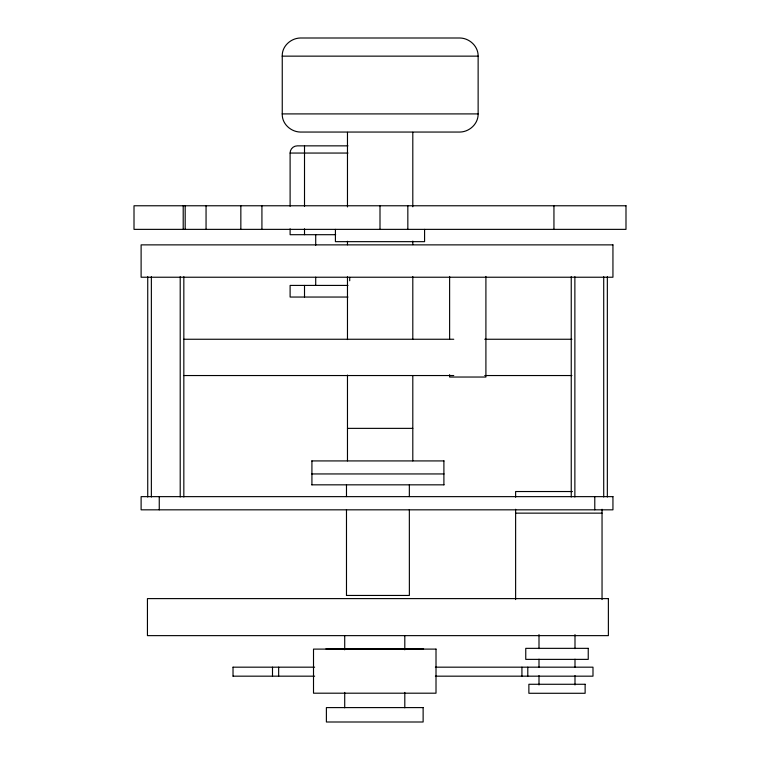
<?xml version="1.0" encoding="UTF-8"?>
<svg xmlns="http://www.w3.org/2000/svg" width="760" height="760" viewBox="0 0 760 760"><rect width="100%" height="100%" fill="white"/><g stroke="black" fill="none" stroke-linecap="round" stroke-linejoin="round"><path stroke-width="1.14" d="M311.923 484.832L311.923 460.921M443.897 484.832L443.897 460.921M478.135 113.905C478.325 123.709 469.594 131.841 459.98 132.05L300.285 132.05C290.767 131.841 281.808 123.728 282.255 113.905L282.255 56.145C281.808 46.322 290.767 38.209 300.285 38L459.98 38C469.594 38.209 478.325 46.341 478.135 56.145L478.135 113.905L282.14 113.905M282.14 56.145L478.135 56.145M347.976 145.853L297.312 145.853A7.201 7.201 0 0 0 290.111 153.055L290.111 206.302M290.111 153.055L347.976 153.055M335.673 234.697L290.111 234.697L290.111 228.788M347.976 285.418L290.111 285.418L290.111 297.046L347.976 297.046M183.844 339.255L453.758 339.255M484.747 339.255L571.909 339.255M183.844 375.544L453.758 375.544M484.747 375.544L571.909 375.544M347.472 428.365L412.803 428.365M311.78 460.921L444.039 460.921M311.78 473.945L444.039 473.945M311.78 484.832L444.039 484.832M572.451 491.53L515.622 491.53L515.622 497.22M515.622 513.142L602.043 513.142M346.446 595.45L409.374 595.45L409.345 509.542M325.926 648.878L423.595 648.878M233.054 667.175L314.64 667.175M435.375 667.175L592.99 667.175L592.99 676.172L435.375 676.172M233.054 676.172L314.64 676.172M607.344 276.697L607.344 497.011M603.716 276.697L603.716 497.011M602.043 509.267L602.043 599.564M594.785 496.641L594.785 509.827M574.873 276.697L574.873 497.011M574.997 634.6L574.997 648.65M574.997 659.195L574.997 667.394M574.997 675.592L574.997 684.969M571.244 276.697L571.244 497.011M553.945 205.77L553.945 229.368M539.001 634.6L539.001 648.65M539.001 659.195L539.001 667.394M539.001 675.592L539.001 684.969M527.792 667.175L527.792 676.172M521.93 667.175L521.93 676.172M515.622 509.267L515.622 599.564M485.906 276.44L485.906 377.036L449.616 377.036L449.616 374.67M449.616 276.44L449.616 339.169M424.584 229.368L424.584 241.661L335.416 241.661L335.416 229.368M412.803 132.268L412.803 206.777M412.803 241.082L412.803 244.625M412.803 276.564L412.803 339.255M412.803 375.544L412.803 460.921M409.345 484.832L409.345 496.594M407.835 205.77L407.835 229.368M404.805 635.635L404.805 649.828M404.805 692.417L404.805 707.807M380 205.77L380 229.368M349.714 277.419L349.714 280.772M347.472 132.325L347.472 206.929M347.472 241.271L347.472 244.824M347.472 276.792L347.472 339.558M347.472 375.079L347.472 460.921M346.484 484.832L346.484 496.594M346.484 509.542L346.484 595.45M344.717 635.635L344.717 649.828M344.717 692.417L344.717 707.807M315.713 234.697L315.713 245.319M315.713 277.162L315.713 285.418M304.513 145.853L304.513 206.302M304.513 228.788L304.513 234.697M304.513 285.418L304.513 297.046M278.654 667.175L278.654 676.172M272.498 667.175L272.498 676.172M261.924 205.77L261.924 229.368M240.844 205.77L240.844 229.368M233.025 667.175L233.025 676.172M206.055 205.77L206.055 229.368M185.184 205.77L185.184 229.368M183.834 276.697L183.834 497.011M183.207 205.77L183.207 229.368M180.206 276.697L180.206 497.011M159.258 496.641L159.258 509.827M151.364 276.697L151.364 497.011M147.734 276.697L147.734 497.011M625.993 205.77L134.007 205.77L134.007 229.368L625.993 229.368L625.993 205.77M612.94 244.872L141.113 244.872L141.113 277.229L612.94 277.229L612.94 244.872M612.94 496.641L141.113 496.641L141.113 509.827L612.94 509.827L612.94 496.641M608.38 598.605L147.44 598.605L147.44 635.635L608.38 635.635L608.38 598.605M588.24 648.346L525.758 648.346L525.758 659.376L588.24 659.376L588.24 648.346M436.012 649.106L313.51 649.106L313.51 693.196L436.012 693.196L436.012 649.106M585.124 684.275L528.875 684.275L528.875 693.281L585.124 693.281L585.124 684.275M423.13 707.598L326.391 707.598L326.391 722L423.13 722L423.13 707.598"/></g></svg>
